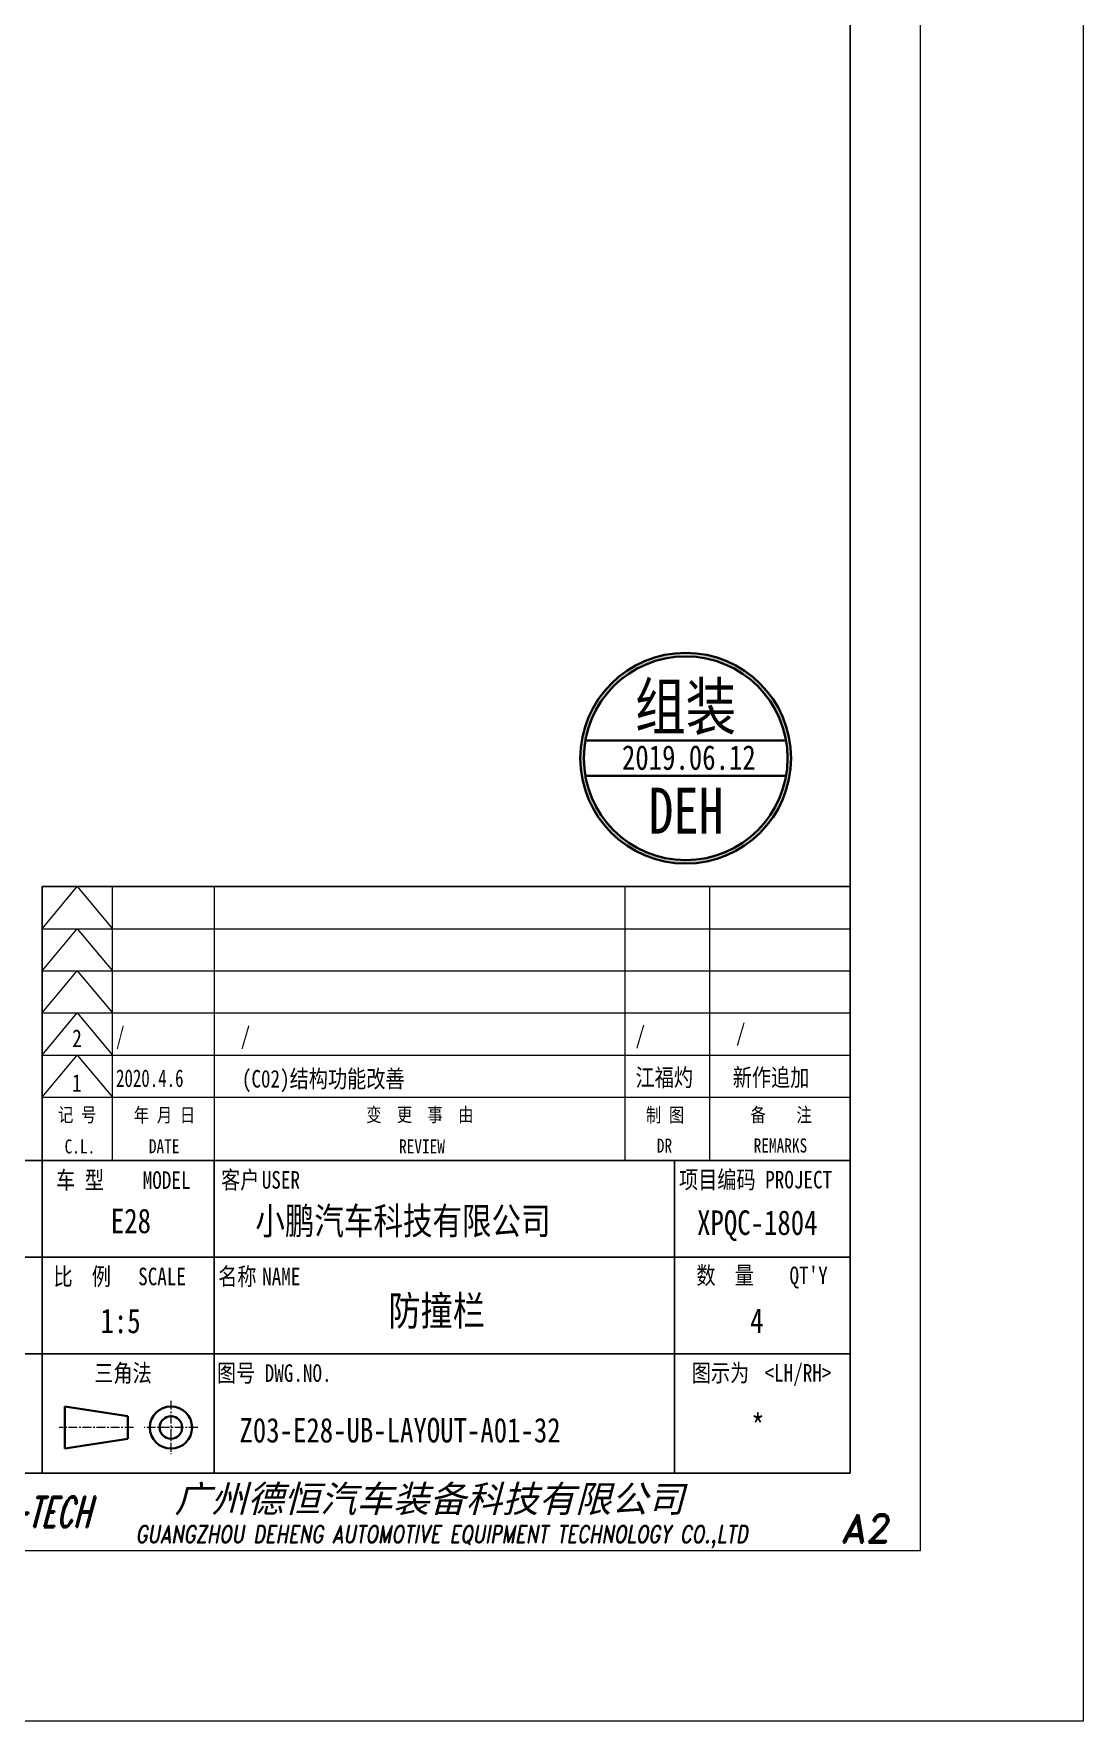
# Model space of a CAD drawing. Header units: millimetres. Extents: x 200899 to 230351, y -82611 to -20945.
# Drawn here: x 202777 to 203375, y -69637 to -68676 of the extents above; entities that cross this region are included whole.
import ezdxf
from ezdxf.enums import TextEntityAlignment as Align

# ---------------------------------------------------------------- set-up
doc = ezdxf.new("R2010")
doc.units = ezdxf.units.MM
doc.header["$LTSCALE"] = 0.5
doc.linetypes.add('AM_ISO08W050x2', pattern=[9, 6, -0.75, 1.5, -0.75])
doc.linetypes.add('CENTER', pattern=[2, 1.25, -0.25, 0.25, -0.25])
for name, color, linetype, lineweight in [('中心线', 2, 'AM_ISO08W050x2', 18), ('印章专用-出图', 1, 'Continuous', 80), ('图框', 7, 'Continuous', 18), ('标注线', 3, 'Continuous', 18)]:
    doc.layers.add(name, color=color, linetype=linetype, lineweight=lineweight)
for name, color, linetype in [('图\\M+19E79\\M+195B6\\M+18E9A', 7, 'Continuous'), ('图号', 7, 'Continuous'), ('图名', 7, 'Continuous'), ('数量', 7, 'Continuous'), ('车型', 7, 'Continuous')]:
    doc.layers.add(name, color=color, linetype=linetype)
doc.layers.add('打印-禁用', color=7, linetype='Continuous', lineweight=15, plot=False)
doc.styles.add('STYLE1', font='')
doc.styles.add('国标', font='simfang.ttf', dxfattribs={"width": 0.8})
doc.styles.add('标题\\M+18E9A', font='romand.shx', dxfattribs={"oblique": 10, "bigfont": 'bigfont.shx'})
doc.styles.get('STYLE1').set_extended_font_data('SimSun')

# ---------------------------------------------------------------- blocks, each defined once
blk = doc.blocks.new('GZDEH零件A2图框V02版')
at = {"layer": '中心线', "color": 1, "linetype": 'CENTER', "lineweight": 5, "ltscale": 2}
for p, q in [((487.33, 21.3), (487.33, 13.7)), ((482, 17.5), (471.4, 17.5)), ((491.13, 17.5), (483.53, 17.5))]:
    blk.add_line(p, q, dxfattribs=at)
at = {"layer": '图\\M+19E79\\M+195B6\\M+18E9A', "linetype": 'Continuous'}
for p, q in [((584, 410), (584, 11)), ((469, 94.5), (584, 94.5)), ((469, 11), (469, 94.5)), ((20, 11), (584, 11))]:
    blk.add_line(p, q, dxfattribs=at)
at = {"layer": '图\\M+19E79\\M+195B6\\M+18E9A', "color": 7}
blk.add_line((584, 55.5), (404, 55.5), dxfattribs=at)
at = {"layer": '图\\M+19E79\\M+195B6\\M+18E9A', "color": 9}
for p, q in [((584, 55.5), (404, 55.5)), ((493.5, 55.5), (493.5, 11)), ((559, 55.5), (559, 11)), ((493.5, 41.75), (404, 41.75)), ((493.5, 41.75), (584, 41.75)), ((493.5, 28), (404, 28)), ((493.5, 28), (584, 28))]:
    blk.add_line(p, q, dxfattribs=at)
at = {"layer": '图框', "color": 9}
for p, q in [((469, 88.5), (474, 94.5)), ((474, 94.5), (479, 88.5)), ((479, 55.5), (479, 94.5)), ((552, 55.5), (552, 94.5)), ((564, 94.5), (564, 55.5)), ((469, 88.5), (584, 88.5)), ((469, 82.5), (474, 88.5)), ((474, 88.5), (479, 82.5)), ((469, 82.5), (584, 82.5)), ((469, 76.5), (474, 82.5)), ((474, 82.5), (479, 76.5)), ((469, 76.5), (584, 76.5)), ((469, 70.5), (474, 76.5)), ((474, 76.5), (479, 70.5)), ((469, 70.5), (584, 70.5)), ((469, 64.5), (474, 70.5)), ((474, 70.5), (479, 64.5)), ((469, 64.5), (584, 64.5))]:
    blk.add_line(p, q, dxfattribs=at)
at = {"layer": '图框', "color": 9, "linetype": 'Continuous'}
blk.add_line((493.5, 94.5), (493.5, 11), dxfattribs=at)
at = {"layer": '图框', "color": 2, "linetype": 'ByBlock', "lineweight": 35}
for p, q in [((481.2, 19.1), (472.2, 20.5)), ((472.2, 14.5), (472.2, 20.5)), ((481.2, 19.1), (481.2, 15.9)), ((481.2, 15.9), (472.2, 14.5))]:
    blk.add_line(p, q, dxfattribs=at)
for radius in [3, 1.6]:
    blk.add_circle((487.33, 17.5), radius, dxfattribs=at)
at = {"layer": '打印-禁用', "linetype": 'Continuous'}
for p, q in [((594, 0), (594, 420)), ((0, 0), (594, 0))]:
    blk.add_line(p, q, dxfattribs=at)
at = {"layer": '图\\M+19E79\\M+195B6\\M+18E9A', "color": 9, "style": '国标', "width": 0.8}
for s, p in [('车 型', (474.38, 52.77)), ('MODEL', (486.71, 52.72))]:
    blk.add_text(s, height=2.5, dxfattribs=at).set_placement(p, align=Align.MIDDLE)
for s, p in [('客户', (497.19, 51.5)), ('USER', (502.97, 51.5))]:
    blk.add_text(s, height=2.5, dxfattribs=at).set_placement(p, align=Align.CENTER)
for s, p in [('项目编码 PROJECT', (559.64, 51.53)), ('比  例\u3000', (470.61, 37.75)), ('SCALE', (482.66, 37.75)), ('名称\u3000', (494.05, 37.75)), ('NAME', (500.31, 37.75)), ('数  量', (562.12, 37.91)), ("QT'Y ", (575.37, 37.91)), ('三角法', (476.41, 24)), ('图号', (493.87, 24)), ('DWG.NO.', (500.67, 24)), ('图示为', (561.45, 24.03)), ('<LH/RH>', (571.82, 24.03))]:
    blk.add_text(s, height=2.5, dxfattribs=at).set_placement(p)
at = {"layer": '图\\M+19E79\\M+195B6\\M+18E9A', "color": 7, "lineweight": -3, "style": 'STYLE1', "oblique": 15}
blk.add_text('广州德恒汽车装备科技有限公司', height=3.8, dxfattribs=at).set_placement((487.83, 5.45))
at = {"layer": '图\\M+19E79\\M+195B6\\M+18E9A', "color": 7, "style": '标题\\M+18E9A'}
for s, height, oblique, width, p in [('DEH-TECH', 4.4, 15, 0.6, (466.46, 5.5)), ('GUANGZHOU DEHENG AUTOMOTIVE EQUIPMENT TECHNOLOGY CO.,LTD ', 2.5, 10, 0.75, (526.5, 1.94))]:
    blk.add_text(s, height=height, dxfattribs=dict(at, oblique=oblique, width=width)).set_placement(p, align=Align.MIDDLE)
at = {"layer": '图\\M+19E79\\M+195B6\\M+18E9A', "color": 7, "style": '标题\\M+18E9A', "oblique": 10}
blk.add_text('A2', height=4, dxfattribs=at).set_placement((586.13, 3.14), align=Align.MIDDLE)
at = {"layer": '图框', "color": 9, "style": '国标', "width": 0.8}
for s, p in [('记 号', (473.98, 61.02)), ('年 月 日', (486.41, 60.98)), ('变  更  事  由', (522.75, 61.03)), ('C.L.', (474.37, 56.51)), ('DATE', (486.36, 56.54)), ('REVIEW', (523.06, 56.51))]:
    blk.add_text(s, height=2, dxfattribs=at).set_placement(p, align=Align.CENTER)
for s, p in [('制 图', (557.66, 62.01)), ('备    注', (574.18, 62.04)), ('DR', (557.57, 57.62)), ('REMARKS', (574.08, 57.64))]:
    blk.add_text(s, height=2, dxfattribs=at).set_placement(p, align=Align.MIDDLE)
blk = doc.blocks.new('DEH A2')
at = {"layer": '图框'}
blk.add_blockref('GZDEH零件A2图框V02版', (0, 0), dxfattribs=at)
blk = doc.blocks.new('出图章')
at = {"layer": '印章专用-出图'}
h = blk.add_hatch(color=256, dxfattribs=at)
h.paths.add_polyline_path([(-15, 0, 1), (15, 0, 1)])
h.paths.add_polyline_path([(14.5, 0, -1), (-14.5, 0, -1)], flags=16)
h.paths.add_polyline_path([(-7.31, -12.35), (7.41, -12.35), (7.41, -2.73), (-7.31, -2.73)], flags=8)
at = {"layer": '印章专用-出图', "lineweight": 35}
for p, q in [((-14.28, 2.5), (14.28, 2.5)), ((-14.28, -2.5), (14.28, -2.5))]:
    blk.add_line(p, q, dxfattribs=at)
for radius in [15, 14.5]:
    blk.add_circle((0, 0), radius, dxfattribs=at)
at = {"layer": '印章专用-出图', "color": 4, "style": '国标', "width": 0.8}
blk.add_text('DEH', height=6.562, dxfattribs=at).set_placement((0.05, -10.74), align=Align.CENTER)
at = {"layer": '印章专用-出图', "color": 3, "style": '国标', "width": 0.8}
blk.add_attdef('出图', text='', height=6.6, dxfattribs=at).set_placement((0, 7.35), align=Align.MIDDLE_CENTER)
at = {"layer": '印章专用-出图', "color": 2, "style": '国标', "width": 0.8}
blk.add_attdef('XXXX.XX.XX', text='', height=3.5, dxfattribs=at).set_placement((0.45, 0.1), align=Align.MIDDLE_CENTER)
blk = doc.blocks.new('YZ-CT')
at = {"layer": '印章专用-出图'}
blk.add_blockref('出图章', (0.63, 0), dxfattribs=at).add_auto_attribs({'出图': '组装', 'XXXX.XX.XX': '2019.06.12'})

msp = doc.modelspace()

# ---------------------------------------------------------------- linework, layer by layer
at = {"layer": '标注线'}
msp.add_lwpolyline([(200899.277, -67715.418), (203374.67, -67715.418), (203374.67, -69636.805), (200899.277, -69636.805)], close=True, dxfattribs=at)

# ---------------------------------------------------------------- block references
at = {"layer": '印章专用-出图', "xscale": 4, "yscale": 4, "zscale": 4}
msp.add_blockref('YZ-CT', (203145.79, -69088.548), dxfattribs=at)
at = {"layer": '图框', "xscale": 4, "yscale": 4, "zscale": 4}
msp.add_blockref('DEH A2', (200905.943, -69539.589), dxfattribs=at)

# ---------------------------------------------------------------- texts
at = {"layer": '图\\M+19E79\\M+195B6\\M+18E9A', "color": 3, "style": '国标'}
for s, height, width, p in [('2', 10, 0.8, (202799.054, -69252.964)), ('/', 10, 0.705904, (202823.982, -69251.7)), ('/', 10, 0.8, (202894.924, -69251.7)), ('/', 10, 0.8, (203119.744, -69251.306)), ('/', 10, 0.8, (203176.924, -69249.823)), ('2020.4.6', 10, 0.705904, (202823.982, -69275.7)), ('(C02)结构功能改善', 10, 0.8, (202895.612, -69276.04)), ('江福灼', 10, 0.8, (203119.744, -69275.306)), ('新作追加', 10, 0.8, (203175.069, -69275.263)), ('1', 10, 0.8, (202799.01, -69278.404)), ('小鹏汽车科技有限公司', 15.4, 0.8, (202903.323, -69359.666)), ('XPQC-1804', 14, 0.8, (203154.811, -69359.949)), ('1:5', 14, 0.8, (202815.145, -69415.857))]:
    msp.add_text(s, height=height, dxfattribs=dict(at, width=width)).set_placement(p)
at = {"layer": '图\\M+19E79\\M+195B6\\M+18E9A', "color": 3, "style": '国标', "width": 0.8}
msp.add_text('*', height=14, dxfattribs=at).set_placement((203189.429, -69475.924), align=Align.CENTER)
at = {"layer": '图号', "color": 3, "style": '国标', "width": 0.8}
msp.add_text('Z03-E28-UB-LAYOUT-A01-32', height=14, dxfattribs=at).set_placement((202894.261, -69478.095))
at = {"layer": '图名', "color": 3, "style": '国标', "width": 0.8}
msp.add_text('防撞栏', height=16.8, dxfattribs=at).set_placement((203006.551, -69411.535), align=Align.CENTER)
at = {"layer": '数量', "color": 3, "style": '国标', "width": 0.8}
msp.add_text('4', height=14, dxfattribs=at).set_placement((203188.814, -69415.796), align=Align.CENTER)
at = {"layer": '车型', "color": 3, "style": '国标', "width": 0.8}
msp.add_text('E28', height=14, dxfattribs=at).set_placement((202832.462, -69358.939), align=Align.CENTER)

doc.saveas('drawing.dxf')
